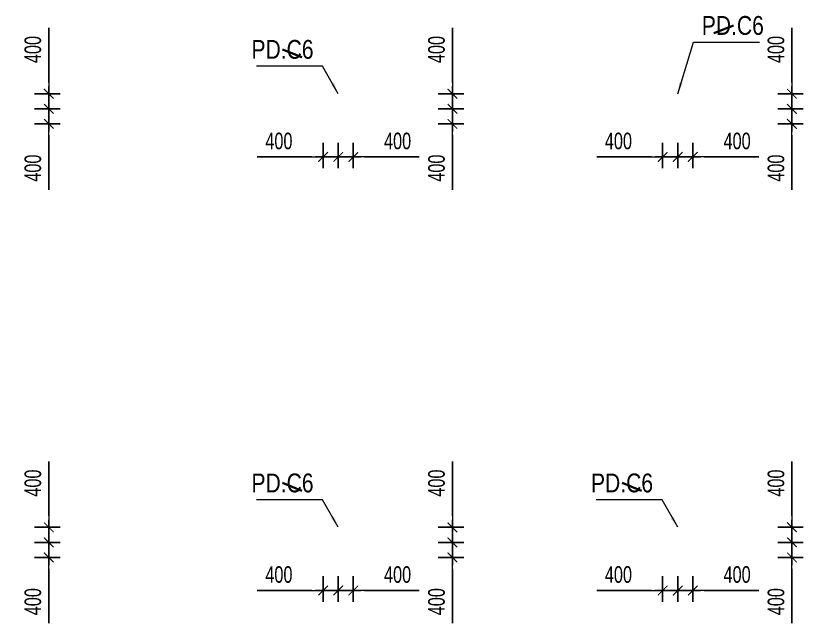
# Model space of a CAD drawing. Header units: millimetres. Extents: x -259680 to 286077, y -1281 to 94455.
# Drawn here: x 28151 to 49027, y 3255 to 19369 of the extents above; entities that cross this region are included whole.
import ezdxf
from ezdxf.enums import TextEntityAlignment as Align

# ---------------------------------------------------------------- set-up
doc = ezdxf.new("R2010")
doc.units = ezdxf.units.MM
doc.layers.get('Defpoints').update_dxf_attribs({"color": 151, "lineweight": 9})
for name, color, linetype, lineweight in [('$0$C1', 20, 'Continuous', 35), ('$1$NDC_S_ANNO', 7, 'Continuous', 20), ('$1$NDC_S_DIM', 1, 'Continuous', 15), ('NDC_S_DIM', 1, 'Continuous', 15)]:
    doc.layers.add(name, color=color, linetype=linetype, lineweight=lineweight)
doc.styles.add('$1$NDC_DIM', font='', dxfattribs={"width": 0.75})
doc.styles.add('$2$ARIAL', font='arial.ttf', dxfattribs={"width": 0.8})
doc.styles.add('NDC_DIM', font='', dxfattribs={"width": 0.75})
doc.styles.get('$1$NDC_DIM').set_extended_font_data('Dotum')
doc.styles.get('NDC_DIM').set_extended_font_data('Dotum')
doc.dimstyles.new('$0$NDC_dim_150', dxfattribs={"dimscale": 150, "dimtxt": 2.2, "dimasz": 1.5, "dimexe": 1.5, "dimexo": 2.5, "dimgap": 1, "dimtad": 1, "dimdec": 0, "dimzin": 0, "dimdsep": 46, "dimtxsty": '$1$NDC_DIM', "dimblk": '$1$DIMMARK', "dimcen": 0.09, "dimdle": 1.2, "dimclrd": 1, "dimclre": 1, "dimclrt": 3, "dimadec": 0, "dimazin": 0, "dimtfac": 1, "dimtdec": 0, "dimtix": 1, "dimtofl": 0, "dimtmove": 0, "dimatfit": 3, "dimfxl": 6, "dimfxlon": 1, "dimtolj": 1, "dimtzin": 0, "dimarcsym": 0})
doc.dimstyles.new('$1$NDC_dim_iso', dxfattribs={"dimtxt": 2.2, "dimasz": 1, "dimexe": 1.5, "dimexo": 2.5, "dimgap": 1, "dimtad": 1, "dimdec": 0, "dimzin": 0, "dimdsep": 46, "dimtxsty": '$1$NDC_DIM', "dimblk": '$1$DIMMARK', "dimcen": 0.09, "dimdle": 1.2, "dimclrd": 1, "dimclre": 1, "dimclrt": 3, "dimadec": 0, "dimazin": 0, "dimtfac": 1, "dimtdec": 0, "dimtix": 1, "dimtofl": 0, "dimtmove": 0, "dimatfit": 3, "dimfxl": 6, "dimfxlon": 1, "dimtolj": 1, "dimtzin": 0, "dimarcsym": 0})
doc.dimstyles.new('NDC_dim_200', dxfattribs={"dimscale": 200, "dimtxt": 2.2, "dimasz": 1.5, "dimexe": 1.5, "dimexo": 2.5, "dimgap": 1, "dimtad": 1, "dimdec": 0, "dimzin": 0, "dimdsep": 46, "dimtxsty": 'NDC_DIM', "dimblk": 'DIMMARK', "dimcen": 0.09, "dimdle": 1.2, "dimclrd": 1, "dimclre": 1, "dimclrt": 3, "dimadec": 0, "dimazin": 0, "dimtfac": 1, "dimtdec": 0, "dimtix": 1, "dimtofl": 0, "dimtmove": 0, "dimatfit": 3, "dimfxl": 6, "dimfxlon": 1, "dimtolj": 1, "dimtzin": 0, "dimarcsym": 0})

# ---------------------------------------------------------------- blocks, each defined once
blk = doc.blocks.new('$1$DIMMARK')
at = {"layer": '$1$NDC_S_DIM', "color": 1}
blk.add_line((-1.5, 0), (1, 0), dxfattribs=at)
at = {"layer": '$1$NDC_S_DIM', "color": 2, "const_width": 0.1}
blk.add_lwpolyline([(-0.424, -0.424), (0.424, 0.424)], dxfattribs=at)
blk = doc.blocks.new('DIMMARK')
at = {"layer": 'NDC_S_DIM', "color": 1}
blk.add_line((-1.5, 0), (1, 0), dxfattribs=at)
at = {"layer": 'NDC_S_DIM', "color": 2, "const_width": 0.1}
blk.add_lwpolyline([(-0.424, -0.424), (0.424, 0.424)], dxfattribs=at)
blk = doc.blocks.new('*D328')
at = {"layer": 'Defpoints', "color": 0, "ltscale": 100, "transparency": 16777216}
for p in [(28151, 17300), (29027, 17300), (28151, 16900)]:
    blk.add_point(p, dxfattribs=at)
at = {"layer": 'NDC_S_DIM', "color": 1, "lineweight": -2, "ltscale": 100, "transparency": 16777216}
for p, q in [((29027, 17600), (29027, 19045)), ((28651, 17300), (29327, 17300)), ((28651, 16900), (29327, 16900)), ((29027, 16600), (29027, 16300))]:
    blk.add_line(p, q, dxfattribs=at)
at = {"layer": 'NDC_S_DIM', "color": 1, "lineweight": -2, "ltscale": 100, "transparency": 16777216, "xscale": 300, "yscale": 300, "zscale": 300}
for p, rotation in [((29027, 17300), 270), ((29027, 16900), 90)]:
    blk.add_blockref('DIMMARK', p, dxfattribs=dict(at, rotation=rotation))
at = {"layer": 'NDC_S_DIM', "color": 3, "ltscale": 100, "transparency": 16777216, "insert": (28606, 18473), "char_height": 440, "attachment_point": 5, "rotation": 90, "style": 'NDC_DIM'}
blk.add_mtext('\\A1;400', dxfattribs=at)
blk = doc.blocks.new('*D329')
at = {"layer": 'Defpoints', "color": 0, "ltscale": 100, "transparency": 16777216}
for p in [(28151, 16900), (29027, 16900), (28151, 16500)]:
    blk.add_point(p, dxfattribs=at)
at = {"layer": 'NDC_S_DIM', "color": 1, "lineweight": -2, "ltscale": 100, "transparency": 16777216}
for p, q in [((29027, 17200), (29027, 17500)), ((28651, 16900), (29327, 16900)), ((28651, 16500), (29327, 16500)), ((29027, 16200), (29027, 14755))]:
    blk.add_line(p, q, dxfattribs=at)
at = {"layer": 'NDC_S_DIM', "color": 1, "lineweight": -2, "ltscale": 100, "transparency": 16777216, "xscale": 300, "yscale": 300, "zscale": 300}
for p, rotation in [((29027, 16900), 270), ((29027, 16500), 90)]:
    blk.add_blockref('DIMMARK', p, dxfattribs=dict(at, rotation=rotation))
at = {"layer": 'NDC_S_DIM', "color": 3, "ltscale": 100, "transparency": 16777216, "insert": (28606, 15327), "char_height": 440, "attachment_point": 5, "rotation": 90, "style": 'NDC_DIM'}
blk.add_mtext('\\A1;400', dxfattribs=at)
blk = doc.blocks.new('*D330')
at = {"layer": 'Defpoints', "color": 0, "ltscale": 100, "transparency": 16777216}
for p in [(36700, 16500), (37100, 16500), (37100, 15624)]:
    blk.add_point(p, dxfattribs=at)
at = {"layer": 'NDC_S_DIM', "color": 1, "lineweight": -2, "ltscale": 100, "transparency": 16777216}
for p, q in [((36700, 16000), (36700, 15324)), ((37100, 16000), (37100, 15324)), ((36400, 15624), (36100, 15624)), ((37400, 15624), (38845, 15624))]:
    blk.add_line(p, q, dxfattribs=at)
at = {"layer": 'NDC_S_DIM', "color": 1, "lineweight": -2, "ltscale": 100, "transparency": 16777216, "xscale": 300, "yscale": 300, "zscale": 300}
blk.add_blockref('DIMMARK', (36700, 15624), dxfattribs=at)
at = {"layer": 'NDC_S_DIM', "color": 1, "lineweight": -2, "ltscale": 100, "transparency": 16777216, "xscale": 300, "yscale": 300, "zscale": 300, "rotation": 180}
blk.add_blockref('DIMMARK', (37100, 15624), dxfattribs=at)
at = {"layer": 'NDC_S_DIM', "color": 3, "ltscale": 100, "transparency": 16777216, "insert": (38273, 16045), "char_height": 440, "attachment_point": 5, "style": 'NDC_DIM'}
blk.add_mtext('\\A1;400', dxfattribs=at)
blk = doc.blocks.new('*D331')
at = {"layer": 'Defpoints', "color": 0, "ltscale": 100, "transparency": 16777216}
for p in [(36300, 16500), (36700, 16500), (36700, 15624)]:
    blk.add_point(p, dxfattribs=at)
at = {"layer": 'NDC_S_DIM', "color": 1, "lineweight": -2, "ltscale": 100, "transparency": 16777216}
for p, q in [((36300, 16000), (36300, 15324)), ((36700, 16000), (36700, 15324)), ((36000, 15624), (34555, 15624)), ((37000, 15624), (37300, 15624))]:
    blk.add_line(p, q, dxfattribs=at)
at = {"layer": 'NDC_S_DIM', "color": 1, "lineweight": -2, "ltscale": 100, "transparency": 16777216, "xscale": 300, "yscale": 300, "zscale": 300}
blk.add_blockref('DIMMARK', (36300, 15624), dxfattribs=at)
at = {"layer": 'NDC_S_DIM', "color": 1, "lineweight": -2, "ltscale": 100, "transparency": 16777216, "xscale": 300, "yscale": 300, "zscale": 300, "rotation": 180}
blk.add_blockref('DIMMARK', (36700, 15624), dxfattribs=at)
at = {"layer": 'NDC_S_DIM', "color": 3, "ltscale": 100, "transparency": 16777216, "insert": (35127, 16045), "char_height": 440, "attachment_point": 5, "style": 'NDC_DIM'}
blk.add_mtext('\\A1;400', dxfattribs=at)
blk = doc.blocks.new('*D332')
at = {"layer": 'Defpoints', "color": 0, "ltscale": 100, "transparency": 16777216}
for p in [(38851, 17300), (39727, 17300), (38851, 16900)]:
    blk.add_point(p, dxfattribs=at)
at = {"layer": 'NDC_S_DIM', "color": 1, "lineweight": -2, "ltscale": 100, "transparency": 16777216}
for p, q in [((39727, 17600), (39727, 19045)), ((39351, 17300), (40027, 17300)), ((39351, 16900), (40027, 16900)), ((39727, 16600), (39727, 16300))]:
    blk.add_line(p, q, dxfattribs=at)
at = {"layer": 'NDC_S_DIM', "color": 1, "lineweight": -2, "ltscale": 100, "transparency": 16777216, "xscale": 300, "yscale": 300, "zscale": 300}
for p, rotation in [((39727, 17300), 270), ((39727, 16900), 90)]:
    blk.add_blockref('DIMMARK', p, dxfattribs=dict(at, rotation=rotation))
at = {"layer": 'NDC_S_DIM', "color": 3, "ltscale": 100, "transparency": 16777216, "insert": (39306, 18473), "char_height": 440, "attachment_point": 5, "rotation": 90, "style": 'NDC_DIM'}
blk.add_mtext('\\A1;400', dxfattribs=at)
blk = doc.blocks.new('*D333')
at = {"layer": 'Defpoints', "color": 0, "ltscale": 100, "transparency": 16777216}
for p in [(38851, 16900), (39727, 16900), (38851, 16500)]:
    blk.add_point(p, dxfattribs=at)
at = {"layer": 'NDC_S_DIM', "color": 1, "lineweight": -2, "ltscale": 100, "transparency": 16777216}
for p, q in [((39727, 17200), (39727, 17500)), ((39351, 16900), (40027, 16900)), ((39351, 16500), (40027, 16500)), ((39727, 16200), (39727, 14755))]:
    blk.add_line(p, q, dxfattribs=at)
at = {"layer": 'NDC_S_DIM', "color": 1, "lineweight": -2, "ltscale": 100, "transparency": 16777216, "xscale": 300, "yscale": 300, "zscale": 300}
for p, rotation in [((39727, 16900), 270), ((39727, 16500), 90)]:
    blk.add_blockref('DIMMARK', p, dxfattribs=dict(at, rotation=rotation))
at = {"layer": 'NDC_S_DIM', "color": 3, "ltscale": 100, "transparency": 16777216, "insert": (39306, 15327), "char_height": 440, "attachment_point": 5, "rotation": 90, "style": 'NDC_DIM'}
blk.add_mtext('\\A1;400', dxfattribs=at)
blk = doc.blocks.new('*D334')
at = {"layer": 'Defpoints', "color": 0, "ltscale": 100, "transparency": 16777216}
for p in [(45700, 16500), (46100, 16500), (46100, 15624)]:
    blk.add_point(p, dxfattribs=at)
at = {"layer": 'NDC_S_DIM', "color": 1, "lineweight": -2, "ltscale": 100, "transparency": 16777216}
for p, q in [((45700, 16000), (45700, 15324)), ((46100, 16000), (46100, 15324)), ((45400, 15624), (45100, 15624)), ((46400, 15624), (47845, 15624))]:
    blk.add_line(p, q, dxfattribs=at)
at = {"layer": 'NDC_S_DIM', "color": 1, "lineweight": -2, "ltscale": 100, "transparency": 16777216, "xscale": 300, "yscale": 300, "zscale": 300}
blk.add_blockref('DIMMARK', (45700, 15624), dxfattribs=at)
at = {"layer": 'NDC_S_DIM', "color": 1, "lineweight": -2, "ltscale": 100, "transparency": 16777216, "xscale": 300, "yscale": 300, "zscale": 300, "rotation": 180}
blk.add_blockref('DIMMARK', (46100, 15624), dxfattribs=at)
at = {"layer": 'NDC_S_DIM', "color": 3, "ltscale": 100, "transparency": 16777216, "insert": (47273, 16045), "char_height": 440, "attachment_point": 5, "style": 'NDC_DIM'}
blk.add_mtext('\\A1;400', dxfattribs=at)
blk = doc.blocks.new('*D335')
at = {"layer": 'Defpoints', "color": 0, "ltscale": 100, "transparency": 16777216}
for p in [(45300, 16500), (45700, 16500), (45700, 15624)]:
    blk.add_point(p, dxfattribs=at)
at = {"layer": 'NDC_S_DIM', "color": 1, "lineweight": -2, "ltscale": 100, "transparency": 16777216}
for p, q in [((45300, 16000), (45300, 15324)), ((45700, 16000), (45700, 15324)), ((45000, 15624), (43555, 15624)), ((46000, 15624), (46300, 15624))]:
    blk.add_line(p, q, dxfattribs=at)
at = {"layer": 'NDC_S_DIM', "color": 1, "lineweight": -2, "ltscale": 100, "transparency": 16777216, "xscale": 300, "yscale": 300, "zscale": 300}
blk.add_blockref('DIMMARK', (45300, 15624), dxfattribs=at)
at = {"layer": 'NDC_S_DIM', "color": 1, "lineweight": -2, "ltscale": 100, "transparency": 16777216, "xscale": 300, "yscale": 300, "zscale": 300, "rotation": 180}
blk.add_blockref('DIMMARK', (45700, 15624), dxfattribs=at)
at = {"layer": 'NDC_S_DIM', "color": 3, "ltscale": 100, "transparency": 16777216, "insert": (44127, 16045), "char_height": 440, "attachment_point": 5, "style": 'NDC_DIM'}
blk.add_mtext('\\A1;400', dxfattribs=at)
blk = doc.blocks.new('*D336')
at = {"layer": 'Defpoints', "color": 0, "ltscale": 100, "transparency": 16777216}
for p in [(47851, 17300), (48727, 17300), (47851, 16900)]:
    blk.add_point(p, dxfattribs=at)
at = {"layer": 'NDC_S_DIM', "color": 1, "lineweight": -2, "ltscale": 100, "transparency": 16777216}
for p, q in [((48727, 17600), (48727, 19045)), ((48351, 17300), (49027, 17300)), ((48351, 16900), (49027, 16900)), ((48727, 16600), (48727, 16300))]:
    blk.add_line(p, q, dxfattribs=at)
at = {"layer": 'NDC_S_DIM', "color": 1, "lineweight": -2, "ltscale": 100, "transparency": 16777216, "xscale": 300, "yscale": 300, "zscale": 300}
for p, rotation in [((48727, 17300), 270), ((48727, 16900), 90)]:
    blk.add_blockref('DIMMARK', p, dxfattribs=dict(at, rotation=rotation))
at = {"layer": 'NDC_S_DIM', "color": 3, "ltscale": 100, "transparency": 16777216, "insert": (48306, 18473), "char_height": 440, "attachment_point": 5, "rotation": 90, "style": 'NDC_DIM'}
blk.add_mtext('\\A1;400', dxfattribs=at)
blk = doc.blocks.new('*D337')
at = {"layer": 'Defpoints', "color": 0, "ltscale": 100, "transparency": 16777216}
for p in [(47851, 16900), (48727, 16900), (47851, 16500)]:
    blk.add_point(p, dxfattribs=at)
at = {"layer": 'NDC_S_DIM', "color": 1, "lineweight": -2, "ltscale": 100, "transparency": 16777216}
for p, q in [((48727, 17200), (48727, 17500)), ((48351, 16900), (49027, 16900)), ((48351, 16500), (49027, 16500)), ((48727, 16200), (48727, 14755))]:
    blk.add_line(p, q, dxfattribs=at)
at = {"layer": 'NDC_S_DIM', "color": 1, "lineweight": -2, "ltscale": 100, "transparency": 16777216, "xscale": 300, "yscale": 300, "zscale": 300}
for p, rotation in [((48727, 16900), 270), ((48727, 16500), 90)]:
    blk.add_blockref('DIMMARK', p, dxfattribs=dict(at, rotation=rotation))
at = {"layer": 'NDC_S_DIM', "color": 3, "ltscale": 100, "transparency": 16777216, "insert": (48306, 15327), "char_height": 440, "attachment_point": 5, "rotation": 90, "style": 'NDC_DIM'}
blk.add_mtext('\\A1;400', dxfattribs=at)
blk = doc.blocks.new('*D348')
at = {"layer": 'Defpoints', "color": 0, "ltscale": 100, "transparency": 16777216}
for p in [(28151, 5800), (29027, 5800), (28151, 5400)]:
    blk.add_point(p, dxfattribs=at)
at = {"layer": 'NDC_S_DIM', "color": 1, "lineweight": -2, "ltscale": 100, "transparency": 16777216}
for p, q in [((29027, 6100), (29027, 7545)), ((28651, 5800), (29327, 5800)), ((28651, 5400), (29327, 5400)), ((29027, 5100), (29027, 4800))]:
    blk.add_line(p, q, dxfattribs=at)
at = {"layer": 'NDC_S_DIM', "color": 1, "lineweight": -2, "ltscale": 100, "transparency": 16777216, "xscale": 300, "yscale": 300, "zscale": 300}
for p, rotation in [((29027, 5800), 270), ((29027, 5400), 90)]:
    blk.add_blockref('DIMMARK', p, dxfattribs=dict(at, rotation=rotation))
at = {"layer": 'NDC_S_DIM', "color": 3, "ltscale": 100, "transparency": 16777216, "insert": (28606, 6973), "char_height": 440, "attachment_point": 5, "rotation": 90, "style": 'NDC_DIM'}
blk.add_mtext('\\A1;400', dxfattribs=at)
blk = doc.blocks.new('*D349')
at = {"layer": 'Defpoints', "color": 0, "ltscale": 100, "transparency": 16777216}
for p in [(28151, 5400), (29027, 5400), (28151, 5000)]:
    blk.add_point(p, dxfattribs=at)
at = {"layer": 'NDC_S_DIM', "color": 1, "lineweight": -2, "ltscale": 100, "transparency": 16777216}
for p, q in [((29027, 5700), (29027, 6000)), ((28651, 5400), (29327, 5400)), ((28651, 5000), (29327, 5000)), ((29027, 4700), (29027, 3255))]:
    blk.add_line(p, q, dxfattribs=at)
at = {"layer": 'NDC_S_DIM', "color": 1, "lineweight": -2, "ltscale": 100, "transparency": 16777216, "xscale": 300, "yscale": 300, "zscale": 300}
for p, rotation in [((29027, 5400), 270), ((29027, 5000), 90)]:
    blk.add_blockref('DIMMARK', p, dxfattribs=dict(at, rotation=rotation))
at = {"layer": 'NDC_S_DIM', "color": 3, "ltscale": 100, "transparency": 16777216, "insert": (28606, 3827), "char_height": 440, "attachment_point": 5, "rotation": 90, "style": 'NDC_DIM'}
blk.add_mtext('\\A1;400', dxfattribs=at)
blk = doc.blocks.new('*D350')
at = {"layer": 'Defpoints', "color": 0, "ltscale": 100, "transparency": 16777216}
for p in [(36700, 5000), (37100, 5000), (37100, 4124)]:
    blk.add_point(p, dxfattribs=at)
at = {"layer": 'NDC_S_DIM', "color": 1, "lineweight": -2, "ltscale": 100, "transparency": 16777216}
for p, q in [((36700, 4500), (36700, 3824)), ((37100, 4500), (37100, 3824)), ((36400, 4124), (36100, 4124)), ((37400, 4124), (38845, 4124))]:
    blk.add_line(p, q, dxfattribs=at)
at = {"layer": 'NDC_S_DIM', "color": 1, "lineweight": -2, "ltscale": 100, "transparency": 16777216, "xscale": 300, "yscale": 300, "zscale": 300}
blk.add_blockref('DIMMARK', (36700, 4124), dxfattribs=at)
at = {"layer": 'NDC_S_DIM', "color": 1, "lineweight": -2, "ltscale": 100, "transparency": 16777216, "xscale": 300, "yscale": 300, "zscale": 300, "rotation": 180}
blk.add_blockref('DIMMARK', (37100, 4124), dxfattribs=at)
at = {"layer": 'NDC_S_DIM', "color": 3, "ltscale": 100, "transparency": 16777216, "insert": (38273, 4545), "char_height": 440, "attachment_point": 5, "style": 'NDC_DIM'}
blk.add_mtext('\\A1;400', dxfattribs=at)
blk = doc.blocks.new('*D351')
at = {"layer": 'Defpoints', "color": 0, "ltscale": 100, "transparency": 16777216}
for p in [(36300, 5000), (36700, 5000), (36700, 4124)]:
    blk.add_point(p, dxfattribs=at)
at = {"layer": 'NDC_S_DIM', "color": 1, "lineweight": -2, "ltscale": 100, "transparency": 16777216}
for p, q in [((36300, 4500), (36300, 3824)), ((36700, 4500), (36700, 3824)), ((36000, 4124), (34555, 4124)), ((37000, 4124), (37300, 4124))]:
    blk.add_line(p, q, dxfattribs=at)
at = {"layer": 'NDC_S_DIM', "color": 1, "lineweight": -2, "ltscale": 100, "transparency": 16777216, "xscale": 300, "yscale": 300, "zscale": 300}
blk.add_blockref('DIMMARK', (36300, 4124), dxfattribs=at)
at = {"layer": 'NDC_S_DIM', "color": 1, "lineweight": -2, "ltscale": 100, "transparency": 16777216, "xscale": 300, "yscale": 300, "zscale": 300, "rotation": 180}
blk.add_blockref('DIMMARK', (36700, 4124), dxfattribs=at)
at = {"layer": 'NDC_S_DIM', "color": 3, "ltscale": 100, "transparency": 16777216, "insert": (35127, 4545), "char_height": 440, "attachment_point": 5, "style": 'NDC_DIM'}
blk.add_mtext('\\A1;400', dxfattribs=at)
blk = doc.blocks.new('*D352')
at = {"layer": 'Defpoints', "color": 0, "ltscale": 100, "transparency": 16777216}
for p in [(38851, 5800), (39727, 5800), (38851, 5400)]:
    blk.add_point(p, dxfattribs=at)
at = {"layer": 'NDC_S_DIM', "color": 1, "lineweight": -2, "ltscale": 100, "transparency": 16777216}
for p, q in [((39727, 6100), (39727, 7545)), ((39351, 5800), (40027, 5800)), ((39351, 5400), (40027, 5400)), ((39727, 5100), (39727, 4800))]:
    blk.add_line(p, q, dxfattribs=at)
at = {"layer": 'NDC_S_DIM', "color": 1, "lineweight": -2, "ltscale": 100, "transparency": 16777216, "xscale": 300, "yscale": 300, "zscale": 300}
for p, rotation in [((39727, 5800), 270), ((39727, 5400), 90)]:
    blk.add_blockref('DIMMARK', p, dxfattribs=dict(at, rotation=rotation))
at = {"layer": 'NDC_S_DIM', "color": 3, "ltscale": 100, "transparency": 16777216, "insert": (39306, 6973), "char_height": 440, "attachment_point": 5, "rotation": 90, "style": 'NDC_DIM'}
blk.add_mtext('\\A1;400', dxfattribs=at)
blk = doc.blocks.new('*D353')
at = {"layer": 'Defpoints', "color": 0, "ltscale": 100, "transparency": 16777216}
for p in [(38851, 5400), (39727, 5400), (38851, 5000)]:
    blk.add_point(p, dxfattribs=at)
at = {"layer": 'NDC_S_DIM', "color": 1, "lineweight": -2, "ltscale": 100, "transparency": 16777216}
for p, q in [((39727, 5700), (39727, 6000)), ((39351, 5400), (40027, 5400)), ((39351, 5000), (40027, 5000)), ((39727, 4700), (39727, 3255))]:
    blk.add_line(p, q, dxfattribs=at)
at = {"layer": 'NDC_S_DIM', "color": 1, "lineweight": -2, "ltscale": 100, "transparency": 16777216, "xscale": 300, "yscale": 300, "zscale": 300}
for p, rotation in [((39727, 5400), 270), ((39727, 5000), 90)]:
    blk.add_blockref('DIMMARK', p, dxfattribs=dict(at, rotation=rotation))
at = {"layer": 'NDC_S_DIM', "color": 3, "ltscale": 100, "transparency": 16777216, "insert": (39306, 3827), "char_height": 440, "attachment_point": 5, "rotation": 90, "style": 'NDC_DIM'}
blk.add_mtext('\\A1;400', dxfattribs=at)
blk = doc.blocks.new('*D354')
at = {"layer": 'Defpoints', "color": 0, "ltscale": 100, "transparency": 16777216}
for p in [(45700, 5000), (46100, 5000), (46100, 4124)]:
    blk.add_point(p, dxfattribs=at)
at = {"layer": 'NDC_S_DIM', "color": 1, "lineweight": -2, "ltscale": 100, "transparency": 16777216}
for p, q in [((45700, 4500), (45700, 3824)), ((46100, 4500), (46100, 3824)), ((45400, 4124), (45100, 4124)), ((46400, 4124), (47845, 4124))]:
    blk.add_line(p, q, dxfattribs=at)
at = {"layer": 'NDC_S_DIM', "color": 1, "lineweight": -2, "ltscale": 100, "transparency": 16777216, "xscale": 300, "yscale": 300, "zscale": 300}
blk.add_blockref('DIMMARK', (45700, 4124), dxfattribs=at)
at = {"layer": 'NDC_S_DIM', "color": 1, "lineweight": -2, "ltscale": 100, "transparency": 16777216, "xscale": 300, "yscale": 300, "zscale": 300, "rotation": 180}
blk.add_blockref('DIMMARK', (46100, 4124), dxfattribs=at)
at = {"layer": 'NDC_S_DIM', "color": 3, "ltscale": 100, "transparency": 16777216, "insert": (47273, 4545), "char_height": 440, "attachment_point": 5, "style": 'NDC_DIM'}
blk.add_mtext('\\A1;400', dxfattribs=at)
blk = doc.blocks.new('*D355')
at = {"layer": 'Defpoints', "color": 0, "ltscale": 100, "transparency": 16777216}
for p in [(45300, 5000), (45700, 5000), (45700, 4124)]:
    blk.add_point(p, dxfattribs=at)
at = {"layer": 'NDC_S_DIM', "color": 1, "lineweight": -2, "ltscale": 100, "transparency": 16777216}
for p, q in [((45300, 4500), (45300, 3824)), ((45700, 4500), (45700, 3824)), ((45000, 4124), (43555, 4124)), ((46000, 4124), (46300, 4124))]:
    blk.add_line(p, q, dxfattribs=at)
at = {"layer": 'NDC_S_DIM', "color": 1, "lineweight": -2, "ltscale": 100, "transparency": 16777216, "xscale": 300, "yscale": 300, "zscale": 300}
blk.add_blockref('DIMMARK', (45300, 4124), dxfattribs=at)
at = {"layer": 'NDC_S_DIM', "color": 1, "lineweight": -2, "ltscale": 100, "transparency": 16777216, "xscale": 300, "yscale": 300, "zscale": 300, "rotation": 180}
blk.add_blockref('DIMMARK', (45700, 4124), dxfattribs=at)
at = {"layer": 'NDC_S_DIM', "color": 3, "ltscale": 100, "transparency": 16777216, "insert": (44127, 4545), "char_height": 440, "attachment_point": 5, "style": 'NDC_DIM'}
blk.add_mtext('\\A1;400', dxfattribs=at)
blk = doc.blocks.new('*D356')
at = {"layer": 'Defpoints', "color": 0, "ltscale": 100, "transparency": 16777216}
for p in [(47851, 5800), (48727, 5800), (47851, 5400)]:
    blk.add_point(p, dxfattribs=at)
at = {"layer": 'NDC_S_DIM', "color": 1, "lineweight": -2, "ltscale": 100, "transparency": 16777216}
for p, q in [((48727, 6100), (48727, 7545)), ((48351, 5800), (49027, 5800)), ((48351, 5400), (49027, 5400)), ((48727, 5100), (48727, 4800))]:
    blk.add_line(p, q, dxfattribs=at)
at = {"layer": 'NDC_S_DIM', "color": 1, "lineweight": -2, "ltscale": 100, "transparency": 16777216, "xscale": 300, "yscale": 300, "zscale": 300}
for p, rotation in [((48727, 5800), 270), ((48727, 5400), 90)]:
    blk.add_blockref('DIMMARK', p, dxfattribs=dict(at, rotation=rotation))
at = {"layer": 'NDC_S_DIM', "color": 3, "ltscale": 100, "transparency": 16777216, "insert": (48306, 6973), "char_height": 440, "attachment_point": 5, "rotation": 90, "style": 'NDC_DIM'}
blk.add_mtext('\\A1;400', dxfattribs=at)
blk = doc.blocks.new('*D357')
at = {"layer": 'Defpoints', "color": 0, "ltscale": 100, "transparency": 16777216}
for p in [(47851, 5400), (48727, 5400), (47851, 5000)]:
    blk.add_point(p, dxfattribs=at)
at = {"layer": 'NDC_S_DIM', "color": 1, "lineweight": -2, "ltscale": 100, "transparency": 16777216}
for p, q in [((48727, 5700), (48727, 6000)), ((48351, 5400), (49027, 5400)), ((48351, 5000), (49027, 5000)), ((48727, 4700), (48727, 3255))]:
    blk.add_line(p, q, dxfattribs=at)
at = {"layer": 'NDC_S_DIM', "color": 1, "lineweight": -2, "ltscale": 100, "transparency": 16777216, "xscale": 300, "yscale": 300, "zscale": 300}
for p, rotation in [((48727, 5400), 270), ((48727, 5000), 90)]:
    blk.add_blockref('DIMMARK', p, dxfattribs=dict(at, rotation=rotation))
at = {"layer": 'NDC_S_DIM', "color": 3, "ltscale": 100, "transparency": 16777216, "insert": (48306, 3827), "char_height": 440, "attachment_point": 5, "rotation": 90, "style": 'NDC_DIM'}
blk.add_mtext('\\A1;400', dxfattribs=at)
blk = doc.blocks.new('*U220')
at = {"layer": '$1$NDC_S_ANNO', "ltscale": 0.8, "style": '$2$ARIAL', "width": 0.8}
blk.add_attdef('TEN', text='', height=2.5, dxfattribs=at).set_placement((-2.58, 1.03), align=Align.MIDDLE_CENTER)
at = {"layer": '$1$NDC_S_ANNO', "ltscale": 0.8, "style": '$2$ARIAL', "width": 0.8, "flags": 1}
blk.add_attdef('CHU_THICH', text='', height=2.5, dxfattribs=at).set_placement((0, 0), align=Align.MIDDLE_CENTER)
at = {"layer": 'Defpoints'}
blk.add_leader([(0, 0), (-2.58, 1.03)], dimstyle='$1$NDC_dim_iso', override={"dimgap": 0.625, "dimtad": 0}, dxfattribs=at)
blk = doc.blocks.new('$0$co t check')
at = {"layer": '$0$C1'}
ref = blk.add_blockref('*U220', (44620, 18907), dxfattribs=dict(at, xscale=-200, yscale=200, zscale=200))
ref.add_attrib('TEN', 'PD.C6', dxfattribs={"layer": '$1$NDC_S_ANNO', "ltscale": 0.8, "height": 500, "style": '$2$ARIAL', "width": 0.8}).set_placement((45119, 19112), align=Align.MIDDLE_CENTER)
at = {"layer": '$0$C1', "xscale": 200, "yscale": 200, "zscale": 200}
for p in [(33698, 18271), (33698, 6771), (42698, 6771)]:
    blk.add_blockref('*U220', p, dxfattribs=at).add_auto_attribs({'TEN': 'PD.C6'})
at = {"layer": '$0$C1'}
for points in [[(43659, 17300), (44076, 18668), (45826, 18668)], [(34659, 17300), (34242, 18032), (32493, 18032)], [(34659, 5800), (34242, 6532), (32493, 6532)], [(43659, 5800), (43242, 6532), (41493, 6532)]]:
    blk.add_leader(points, dimstyle='$0$NDC_dim_150', override={"dimasz": 2, "dimgap": 1, "dimtad": 0}, dxfattribs=at)

msp = doc.modelspace()

# ---------------------------------------------------------------- block references
at = {"layer": '$1$NDC_S_DIM'}
msp.add_blockref('$0$co t check', (2040.6, 0), dxfattribs=at)

# ---------------------------------------------------------------- dimensions: what is measured, and where the dimension line sits
at = {"layer": 'NDC_S_DIM', "ltscale": 100}
for base, p1, p2, picture, middle in [((29026.7, 17300), (28151.2, 16900), (28151.2, 17300), '*D328', (29026.7, 18472.5)), ((39726.7, 17300), (38851.2, 16900), (38851.2, 17300), '*D332', (39726.7, 18472.5)), ((48726.7, 17300), (47851.2, 16900), (47851.2, 17300), '*D336', (48726.7, 18472.5)), ((29026.7, 16900), (28151.2, 16500), (28151.2, 16900), '*D329', (29026.7, 15327.5)), ((39726.7, 16900), (38851.2, 16500), (38851.2, 16900), '*D333', (39726.7, 15327.5)), ((48726.7, 16900), (47851.2, 16500), (47851.2, 16900), '*D337', (48726.7, 15327.5)), ((29026.7, 5800), (28151.2, 5400), (28151.2, 5800), '*D348', (29026.7, 6972.5)), ((39726.7, 5800), (38851.2, 5400), (38851.2, 5800), '*D352', (39726.7, 6972.5)), ((48726.7, 5800), (47851.2, 5400), (47851.2, 5800), '*D356', (48726.7, 6972.5)), ((29026.7, 5400), (28151.2, 5000), (28151.2, 5400), '*D349', (29026.7, 3827.5)), ((39726.7, 5400), (38851.2, 5000), (38851.2, 5400), '*D353', (39726.7, 3827.5)), ((48726.7, 5400), (47851.2, 5000), (47851.2, 5400), '*D357', (48726.7, 3827.5))]:
    dim = msp.add_linear_dim(base=base, p1=p1, p2=p2, angle=90, dimstyle='NDC_dim_200', dxfattribs=at)
    dim.commit()
    dim.dimension.update_dxf_attribs({"geometry": picture, "text_midpoint": middle, "dimtype": 160})
for base, p1, p2, picture, middle in [((36700, 15624.4), (36300, 16500), (36700, 16500), '*D331', (35127.5, 15624.4)), ((37100, 15624.4), (36700, 16500), (37100, 16500), '*D330', (38272.5, 15624.4)), ((45700, 15624.4), (45300, 16500), (45700, 16500), '*D335', (44127.5, 15624.4)), ((46100, 15624.4), (45700, 16500), (46100, 16500), '*D334', (47272.5, 15624.4)), ((36700, 4124.4), (36300, 5000), (36700, 5000), '*D351', (35127.5, 4124.4)), ((37100, 4124.4), (36700, 5000), (37100, 5000), '*D350', (38272.5, 4124.4)), ((45700, 4124.4), (45300, 5000), (45700, 5000), '*D355', (44127.5, 4124.4)), ((46100, 4124.4), (45700, 5000), (46100, 5000), '*D354', (47272.5, 4124.4))]:
    dim = msp.add_linear_dim(base=base, p1=p1, p2=p2, dimstyle='NDC_dim_200', dxfattribs=at)
    dim.commit()
    dim.dimension.update_dxf_attribs({"geometry": picture, "text_midpoint": middle, "dimtype": 160})

doc.saveas('drawing.dxf')
